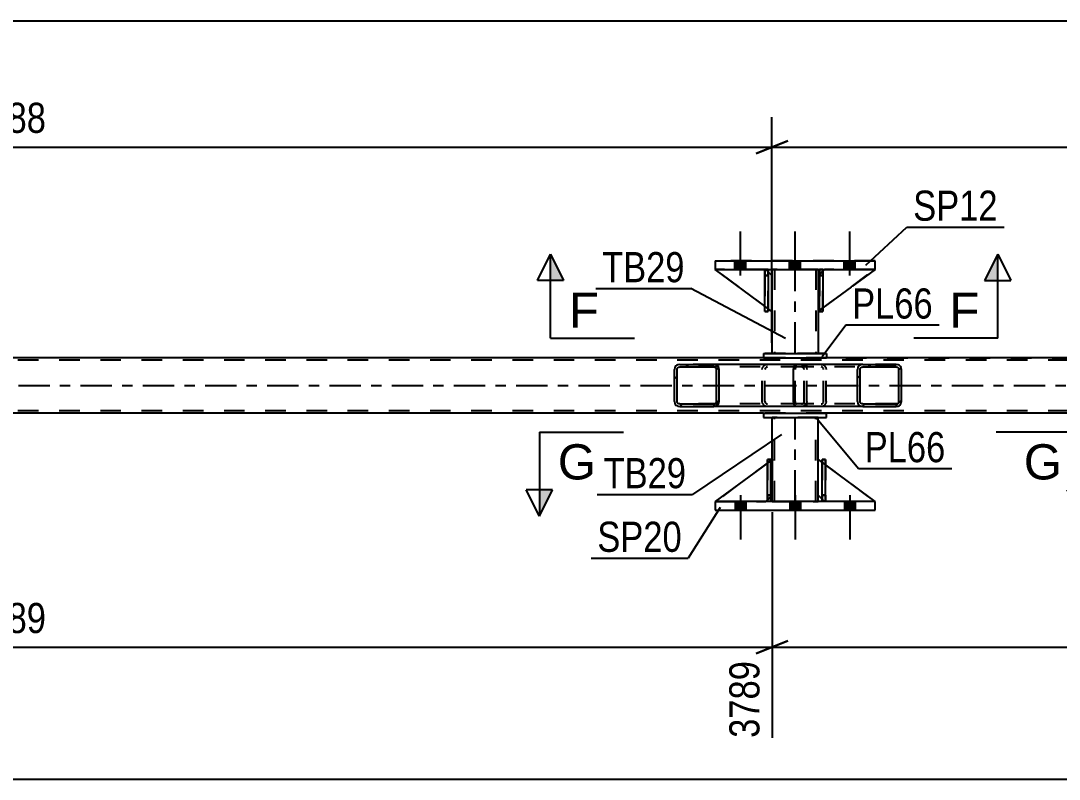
# Model space of a CAD drawing. Header units: millimetres. Extents: x 0 to 3251, y 0 to 594.
# Drawn here: x 164.9 to 263.6, y 192.1 to 264.2 of the extents above; entities that cross this region are included whole.
import ezdxf

# ---------------------------------------------------------------- set-up
doc = ezdxf.new("R2010")
doc.units = ezdxf.units.MM
doc.linetypes.add('DXK_LINE_DOT2', pattern=[3.9198, 1.9599, -1.9599])
doc.linetypes.add('DXK_LINE_DOT3', pattern=[5.9187, 2.979, -0.9799, 0.9799, -0.9799])
doc.styles.add('Arial', font='ARIAL.TTF', dxfattribs={"height": 0.2})
doc.styles.add('Arial Narrow', font='ARIALN.TTF', dxfattribs={"height": 0.2})

# ---------------------------------------------------------------- blocks, each defined once
blk = doc.blocks.new('Part-247352729-4076 - 4010')
at = {"color": 2, "linetype": 'Continuous'}
for p, q in [((230.924, 218.536), (230.924, 217.736)), ((246.124, 218.536), (230.924, 218.536)), ((246.124, 217.736), (246.124, 218.536)), ((230.924, 217.736), (246.124, 217.736))]:
    blk.add_line(p, q, dxfattribs=at)
blk = doc.blocks.new('Part-247352729-4012 - 4010')
at = {"color": 7, "linetype": 'DXK_LINE_DOT2'}
for p, q in [((236.324, 222.533), (230.924, 218.533)), ((236.324, 219.133), (236.324, 222.533)), ((236.324, 222.533), (236.324, 219.133)), ((230.924, 218.533), (235.724, 218.533)), ((235.724, 218.533), (236.324, 219.133)), ((236.324, 219.133), (235.724, 218.533)), ((236.324, 219.133), (236.324, 219.133))]:
    blk.add_line(p, q, dxfattribs=at)
blk = doc.blocks.new('Part-247352729-4013 - 4010')
at = {"color": 2, "linetype": 'Continuous'}
for p, q in [((241.078, 218.536), (241.078, 222.533)), ((241.078, 222.533), (241.398, 222.533)), ((241.398, 218.536), (241.398, 222.533)), ((241.078, 218.533), (241.078, 218.534)), ((241.078, 218.533), (241.078, 218.533)), ((241.398, 218.533), (241.078, 218.533)), ((241.398, 218.533), (241.398, 218.534))]:
    blk.add_line(p, q, dxfattribs=at)
at = {"color": 7, "linetype": 'DXK_LINE_DOT2'}
for p, q in [((241.078, 222.533), (241.078, 219.129)), ((241.398, 219.129), (241.398, 222.533)), ((241.078, 219.133), (241.398, 219.133)), ((241.078, 219.129), (241.078, 218.533)), ((241.078, 218.534), (241.078, 218.536)), ((241.398, 218.533), (241.398, 219.129)), ((241.398, 218.534), (241.398, 218.536)), ((241.398, 218.533), (241.398, 218.533))]:
    blk.add_line(p, q, dxfattribs=at)
blk = doc.blocks.new('Part-247352729-4014 - 4010')
at = {"color": 7, "linetype": 'DXK_LINE_DOT2'}
for p, q in [((241.319, 240.616), (240.719, 240.016)), ((240.719, 236.616), (246.119, 240.616)), ((240.719, 240.016), (241.319, 240.616)), ((246.119, 240.616), (241.319, 240.616)), ((240.719, 240.016), (240.719, 236.616)), ((240.719, 240.016), (240.719, 240.016)), ((240.719, 240.016), (240.719, 236.616))]:
    blk.add_line(p, q, dxfattribs=at)
blk = doc.blocks.new('Part-247352729-4031 - 4010')
at = {"color": 2, "linetype": 'Continuous'}
for p, q in [((240.725, 219.133), (240.725, 222.533)), ((241.078, 222.271), (240.725, 222.533)), ((246.121, 218.536), (241.398, 222.034)), ((241.078, 218.78), (240.725, 219.133))]:
    blk.add_line(p, q, dxfattribs=at)
at = {"color": 7, "linetype": 'DXK_LINE_DOT2'}
for p, q in [((241.398, 222.034), (241.078, 222.271)), ((241.325, 218.533), (241.078, 218.78)), ((246.124, 218.533), (241.325, 218.533)), ((246.121, 218.536), (246.124, 218.533)), ((246.124, 218.533), (246.121, 218.536))]:
    blk.add_line(p, q, dxfattribs=at)
blk = doc.blocks.new('Part-247352729-4015 - 4010')
at = {"color": 2, "linetype": 'Continuous'}
for p, q in [((235.646, 237.115), (230.919, 240.616)), ((235.966, 240.369), (236.319, 240.016)), ((236.319, 240.016), (236.319, 236.616)), ((236.319, 236.616), (235.966, 236.878))]:
    blk.add_line(p, q, dxfattribs=at)
at = {"color": 7, "linetype": 'DXK_LINE_DOT2'}
for p, q in [((235.719, 240.616), (230.919, 240.616)), ((235.966, 240.369), (235.719, 240.616)), ((235.966, 236.878), (235.646, 237.115))]:
    blk.add_line(p, q, dxfattribs=at)
blk = doc.blocks.new('Part-247352729-4032 - 4010')
at = {"color": 7, "linetype": 'DXK_LINE_DOT2'}
for p, q in [((240.725, 219.133), (240.725, 222.533)), ((240.725, 222.533), (246.124, 218.533)), ((241.325, 218.533), (240.725, 219.133)), ((246.124, 218.533), (241.325, 218.533))]:
    blk.add_line(p, q, dxfattribs=at)
blk = doc.blocks.new('Part-247352729-4033 - 4010')
at = {"color": 7, "linetype": 'DXK_LINE_DOT2'}
for p, q in [((236.198, 222.44), (235.878, 222.203)), ((236.324, 219.133), (236.324, 222.533)), ((230.924, 218.533), (230.928, 218.536)), ((230.928, 218.536), (230.924, 218.533)), ((235.724, 218.533), (230.924, 218.533)), ((236.324, 219.133), (235.724, 218.533)), ((235.724, 218.533), (235.727, 218.536)), ((236.198, 219.007), (235.878, 218.687))]:
    blk.add_line(p, q, dxfattribs=at)
at = {"color": 2, "linetype": 'Continuous'}
for p, q in [((236.324, 222.533), (236.198, 222.44)), ((236.324, 219.133), (236.324, 222.533)), ((235.878, 222.203), (230.928, 218.536)), ((235.878, 218.687), (235.727, 218.536)), ((236.324, 219.133), (236.198, 219.007)), ((236.324, 219.133), (236.324, 219.133))]:
    blk.add_line(p, q, dxfattribs=at)
blk = doc.blocks.new('Part-247352729-4121 - 4010')
at = {"color": 7, "linetype": 'DXK_LINE_DOT2'}
for p, q in [((240.719, 240.016), (241.319, 240.616)), ((241.166, 240.462), (240.846, 240.142)), ((246.119, 240.616), (241.319, 240.616)), ((240.719, 240.016), (240.719, 236.616)), ((240.719, 236.616), (241.165, 236.946))]:
    blk.add_line(p, q, dxfattribs=at)
at = {"color": 2, "linetype": 'Continuous'}
for p, q in [((240.846, 240.142), (240.719, 240.016)), ((246.119, 240.616), (241.165, 236.946)), ((241.319, 240.616), (241.166, 240.462)), ((240.719, 240.016), (240.719, 236.616)), ((240.719, 240.016), (240.719, 240.016)), ((240.845, 236.709), (240.719, 236.616))]:
    blk.add_line(p, q, dxfattribs=at)
blk = doc.blocks.new('Part-247352729-4053 - 4010')
at = {"color": 2, "linetype": 'Continuous'}
for p, q in [((230.919, 241.416), (246.119, 241.416)), ((230.919, 241.416), (230.919, 240.616)), ((246.119, 240.616), (246.119, 241.416)), ((230.919, 240.616), (246.119, 240.616))]:
    blk.add_line(p, q, dxfattribs=at)
at = {"color": 7, "linetype": 'DXK_LINE_DOT2'}
for p, q in [((246.119, 241.416), (230.919, 241.416)), ((230.919, 240.616), (246.119, 240.616))]:
    blk.add_line(p, q, dxfattribs=at)
blk = doc.blocks.new('Part-247352729-4119 - 4010')
at = {"color": 7, "linetype": 'DXK_LINE_DOT2'}
for p, q in [((241.398, 222.533), (241.078, 222.533)), ((241.078, 219.133), (241.078, 222.533)), ((241.078, 218.533), (241.078, 222.533)), ((241.398, 222.533), (241.398, 219.133)), ((241.398, 218.533), (241.398, 222.533)), ((241.398, 219.133), (241.078, 219.133)), ((241.078, 218.533), (241.078, 219.133)), ((241.398, 218.533), (241.078, 218.533)), ((241.398, 219.133), (241.398, 218.533)), ((241.398, 218.533), (241.398, 218.533))]:
    blk.add_line(p, q, dxfattribs=at)
blk = doc.blocks.new('Part-247352729-4058 - 4010')
at = {"color": 2, "linetype": 'Continuous'}
for p, q in [((236.324, 222.533), (236.324, 226.536)), ((240.724, 222.534), (240.724, 226.536)), ((236.324, 218.536), (236.324, 219.133)), ((240.724, 218.536), (240.724, 219.134))]:
    blk.add_line(p, q, dxfattribs=at)
at = {"color": 7, "linetype": 'DXK_LINE_DOT2'}
for p, q in [((240.724, 226.536), (236.324, 226.536)), ((236.564, 218.536), (236.564, 226.536)), ((240.484, 218.536), (240.484, 226.536)), ((236.324, 219.133), (236.324, 222.533)), ((240.724, 219.134), (240.724, 222.534)), ((236.324, 218.536), (240.724, 218.536))]:
    blk.add_line(p, q, dxfattribs=at)
at = {"color": 7, "linetype": 'DXK_LINE_DOT3'}
blk.add_line((238.524, 218.536), (238.524, 226.536), dxfattribs=at)
blk = doc.blocks.new('Part-247352729-4063 - 4010')
at = {"color": 2, "linetype": 'Continuous'}
for p, q in [((235.519, 226.936), (235.519, 226.536)), ((235.519, 226.936), (241.519, 226.936)), ((235.519, 226.536), (241.519, 226.536)), ((241.519, 226.536), (241.519, 226.936))]:
    blk.add_line(p, q, dxfattribs=at)
at = {"color": 7, "linetype": 'DXK_LINE_DOT2'}
for p, q in [((241.519, 226.936), (235.519, 226.936)), ((235.519, 226.536), (241.519, 226.536))]:
    blk.add_line(p, q, dxfattribs=at)
blk = doc.blocks.new('Part-247352729-4068 - 4010')
at = {"color": 2, "linetype": 'Continuous'}
for p, q in [((235.519, 232.616), (235.519, 232.216)), ((235.519, 232.616), (241.519, 232.616)), ((235.519, 232.216), (241.519, 232.216)), ((241.519, 232.616), (241.519, 232.216))]:
    blk.add_line(p, q, dxfattribs=at)
at = {"color": 7, "linetype": 'DXK_LINE_DOT2'}
for p, q in [((241.519, 232.616), (235.519, 232.616)), ((241.519, 232.216), (235.519, 232.216))]:
    blk.add_line(p, q, dxfattribs=at)
blk = doc.blocks.new('Part-247352729-4070 - 4010')
at = {"color": 7, "linetype": 'DXK_LINE_DOT2'}
for p, q in [((240.846, 240.016), (240.846, 240.616)), ((240.846, 240.616), (240.846, 240.616)), ((240.846, 240.616), (240.846, 236.616)), ((240.846, 240.616), (241.166, 240.616)), ((241.166, 240.616), (241.166, 240.016)), ((241.166, 236.616), (241.166, 240.616)), ((240.846, 236.616), (240.846, 240.016)), ((240.846, 240.016), (241.166, 240.016)), ((241.166, 240.016), (241.166, 236.616)), ((240.846, 236.616), (241.166, 236.616))]:
    blk.add_line(p, q, dxfattribs=at)
blk = doc.blocks.new('Part-247352729-4087 - 4010')
at = {"color": 7, "linetype": 'DXK_LINE_DOT2'}
for p, q in [((236.319, 236.616), (230.919, 240.616)), ((230.919, 240.616), (235.719, 240.616)), ((235.719, 240.616), (236.319, 240.016)), ((236.319, 240.016), (236.319, 236.616))]:
    blk.add_line(p, q, dxfattribs=at)
blk = doc.blocks.new('Part-247352729-4088 - 4010')
at = {"color": 2, "linetype": 'Continuous'}
for p, q in [((241.166, 240.616), (240.845, 240.616)), ((240.845, 236.616), (240.846, 240.616)), ((241.165, 240.616), (241.166, 240.616)), ((241.166, 240.616), (241.165, 236.616)), ((241.165, 236.616), (240.845, 236.616))]:
    blk.add_line(p, q, dxfattribs=at)
at = {"color": 7, "linetype": 'DXK_LINE_DOT2'}
for p, q in [((240.845, 240.616), (240.845, 240.016)), ((241.165, 240.016), (241.165, 240.616)), ((241.165, 240.016), (240.845, 240.016)), ((240.845, 240.016), (240.845, 236.616)), ((241.165, 236.616), (241.165, 240.016))]:
    blk.add_line(p, q, dxfattribs=at)
blk = doc.blocks.new('Part-247352729-4108 - 4010')
at = {"color": 2, "linetype": 'Continuous'}
for p, q in [((235.878, 218.536), (235.878, 222.533)), ((235.878, 222.533), (236.198, 222.533)), ((236.198, 218.536), (236.198, 222.533)), ((235.878, 218.533), (235.878, 218.534)), ((235.878, 218.533), (235.878, 218.533)), ((236.198, 218.533), (235.878, 218.533)), ((236.198, 218.533), (236.198, 218.534))]:
    blk.add_line(p, q, dxfattribs=at)
at = {"color": 7, "linetype": 'DXK_LINE_DOT2'}
for p, q in [((235.878, 222.533), (235.878, 219.129)), ((236.198, 219.129), (236.198, 222.533)), ((235.878, 219.133), (236.198, 219.133)), ((235.878, 219.129), (235.878, 218.533)), ((235.878, 218.534), (235.878, 218.536)), ((236.198, 218.533), (236.198, 219.129)), ((236.198, 218.534), (236.198, 218.536)), ((236.198, 218.533), (236.198, 218.533))]:
    blk.add_line(p, q, dxfattribs=at)
blk = doc.blocks.new('Part-247352729-4123 - 4010')
at = {"color": 7, "linetype": 'DXK_LINE_DOT2'}
for p, q in [((236.198, 222.533), (235.878, 222.533)), ((235.878, 219.133), (235.878, 222.533)), ((235.878, 218.533), (235.878, 222.533)), ((236.198, 222.533), (236.198, 219.007)), ((236.198, 218.533), (236.198, 222.533)), ((236.198, 219.133), (235.878, 219.133)), ((235.878, 218.533), (235.878, 219.133)), ((236.198, 218.533), (235.878, 218.533)), ((236.198, 219.007), (236.198, 218.533)), ((236.198, 218.533), (236.198, 218.533))]:
    blk.add_line(p, q, dxfattribs=at)
blk = doc.blocks.new('Part-247352729-4126 - 4010')
at = {"color": 7, "linetype": 'DXK_LINE_DOT2'}
for p, q in [((235.646, 240.016), (235.646, 240.616)), ((235.646, 240.616), (235.646, 240.616)), ((235.646, 240.616), (235.646, 236.616)), ((235.646, 240.616), (235.966, 240.616)), ((235.966, 240.616), (235.966, 240.016)), ((235.966, 236.616), (235.966, 240.616)), ((235.646, 236.616), (235.646, 240.016)), ((235.646, 240.016), (235.966, 240.016)), ((235.966, 240.016), (235.966, 236.616)), ((235.646, 236.616), (235.966, 236.616))]:
    blk.add_line(p, q, dxfattribs=at)
blk = doc.blocks.new('Part-247352729-4127 - 4010')
at = {"color": 2, "linetype": 'Continuous'}
for p, q in [((235.966, 240.616), (235.646, 240.616)), ((235.646, 236.616), (235.646, 240.616)), ((235.966, 240.616), (235.966, 240.616)), ((235.966, 240.616), (235.966, 236.616)), ((235.966, 236.616), (235.646, 236.616))]:
    blk.add_line(p, q, dxfattribs=at)
at = {"color": 7, "linetype": 'DXK_LINE_DOT2'}
for p, q in [((235.646, 240.616), (235.646, 240.016)), ((235.966, 240.016), (235.966, 240.616)), ((235.966, 240.016), (235.646, 240.016)), ((235.646, 240.016), (235.646, 236.616)), ((235.966, 236.616), (235.966, 240.016))]:
    blk.add_line(p, q, dxfattribs=at)
blk = doc.blocks.new('Part-247352729-4129 - 4010')
at = {"linetype": 'Continuous'}
h = blk.add_hatch(dxfattribs=at)
h.set_pattern_fill('', scale=0.7, style=0, pattern_type=0)
h.set_pattern_definition([(45, (248.5971, 231.2795), (-1.57154, 1.57154), [])])
h.paths.add_polyline_path([(248.635, 231.096), (248.597, 231.28), (248.488, 231.435), (248.325, 231.539), (248.133, 231.576), (244.948, 231.576), (244.756, 231.539), (244.593, 231.435), (244.484, 231.28), (244.446, 231.096), (244.446, 228.056), (244.484, 227.872), (244.593, 227.716), (244.756, 227.612), (244.948, 227.576), (248.133, 227.576), (248.325, 227.612), (248.488, 227.716), (248.597, 227.872), (248.635, 228.056)])
h.paths.add_polyline_path([(248.365, 227.964), (248.31, 227.886), (248.229, 227.834), (248.133, 227.816), (244.948, 227.816), (244.852, 227.834), (244.771, 227.886), (244.716, 227.964), (244.697, 228.056), (244.697, 231.096), (244.716, 231.188), (244.771, 231.266), (244.852, 231.318), (244.948, 231.336), (248.133, 231.336), (248.229, 231.318), (248.31, 231.266), (248.365, 231.188), (248.384, 231.096), (248.384, 228.056)])
at = {"color": 2, "linetype": 'Continuous'}
for p, q in [((238.377, 231.096), (238.398, 231.28)), ((238.398, 231.28), (238.456, 231.435)), ((238.456, 231.435), (238.544, 231.539)), ((238.544, 231.539), (238.648, 231.576)), ((244.948, 231.576), (238.648, 231.576)), ((244.484, 231.28), (244.446, 231.096)), ((244.697, 231.096), (244.716, 231.188)), ((244.716, 231.188), (244.771, 231.266)), ((244.948, 231.576), (244.756, 231.539)), ((244.771, 231.266), (244.852, 231.318)), ((244.852, 231.318), (244.948, 231.336)), ((244.948, 231.576), (248.133, 231.576)), ((244.948, 231.336), (248.133, 231.336)), ((248.325, 231.539), (248.133, 231.576)), ((248.133, 231.336), (248.229, 231.318)), ((248.229, 231.318), (248.31, 231.266)), ((248.31, 231.266), (248.365, 231.188)), ((248.365, 231.188), (248.384, 231.096)), ((248.635, 231.096), (248.597, 231.28)), ((238.377, 228.056), (238.377, 231.096)), ((244.446, 228.056), (244.446, 231.096)), ((244.697, 228.056), (244.697, 231.096)), ((248.384, 228.056), (248.384, 231.096)), ((248.635, 228.056), (248.635, 231.096)), ((238.398, 227.872), (238.377, 228.056)), ((238.456, 227.716), (238.398, 227.872)), ((238.544, 227.612), (238.456, 227.716)), ((238.648, 227.576), (238.544, 227.612)), ((244.948, 227.576), (238.648, 227.576)), ((244.446, 228.056), (244.484, 227.872)), ((244.716, 227.964), (244.697, 228.056)), ((244.771, 227.886), (244.716, 227.964)), ((244.756, 227.612), (244.948, 227.576)), ((244.852, 227.834), (244.771, 227.886)), ((244.948, 227.816), (244.852, 227.834)), ((244.948, 227.816), (248.133, 227.816)), ((244.948, 227.576), (248.133, 227.576)), ((248.229, 227.834), (248.133, 227.816)), ((248.133, 227.576), (248.325, 227.612)), ((248.31, 227.886), (248.229, 227.834)), ((248.365, 227.964), (248.31, 227.886)), ((248.384, 228.056), (248.365, 227.964)), ((248.597, 227.872), (248.635, 228.056))]:
    blk.add_line(p, q, dxfattribs=at)
at = {"color": 7, "linetype": 'DXK_LINE_DOT2'}
for p, q in [((238.523, 231.188), (238.513, 231.096)), ((238.552, 231.266), (238.523, 231.188)), ((238.596, 231.318), (238.552, 231.266)), ((238.648, 231.336), (238.596, 231.318)), ((248.133, 231.336), (238.648, 231.336)), ((239.64, 231.336), (239.64, 231.576)), ((240.982, 231.576), (241.175, 231.539)), ((241.079, 231.318), (240.982, 231.336)), ((241.16, 231.266), (241.079, 231.318)), ((241.215, 231.188), (241.16, 231.266)), ((241.234, 231.096), (241.215, 231.188)), ((241.447, 231.28), (241.485, 231.096)), ((248.133, 231.576), (244.948, 231.576)), ((238.513, 228.056), (238.513, 231.096)), ((241.234, 228.056), (241.234, 231.096)), ((241.485, 228.056), (241.485, 231.096)), ((238.513, 228.056), (238.523, 227.964)), ((238.523, 227.964), (238.552, 227.886)), ((238.552, 227.886), (238.596, 227.834)), ((238.596, 227.834), (238.648, 227.816)), ((248.133, 227.816), (238.648, 227.816)), ((239.64, 227.576), (239.64, 227.816)), ((240.982, 227.816), (241.079, 227.834)), ((241.175, 227.612), (240.982, 227.576)), ((241.079, 227.834), (241.16, 227.886)), ((241.16, 227.886), (241.215, 227.964)), ((241.215, 227.964), (241.234, 228.056)), ((241.485, 228.056), (241.447, 227.872)), ((248.133, 227.576), (244.948, 227.576))]:
    blk.add_line(p, q, dxfattribs=at)
for centre, start, end in [((240.997, 231.081), 23.8494, 68.8059), ((240.997, 228.071), 291.1941, 336.1506)]:
    blk.add_arc(centre, 0.492, start, end, dxfattribs=at)
at = {"color": 2, "linetype": 'Continuous'}
for centre, start, end in [((244.934, 231.081), 111.1941, 156.15059), ((248.147, 231.081), 23.84941, 68.8059), ((244.934, 228.071), 203.84941, 248.8059), ((248.147, 228.071), 291.1941, 336.15059)]:
    blk.add_arc(centre, 0.492, start, end, dxfattribs=at)
blk = doc.blocks.new('Part-247352729-4130 - 4010')
at = {"linetype": 'Continuous'}
h = blk.add_hatch(dxfattribs=at)
h.set_pattern_fill('', scale=0.7, style=0, pattern_type=0)
h.set_pattern_definition([(45, (231.2521, 231.2795), (-1.57154, 1.57154), [])])
h.paths.add_polyline_path([(231.291, 231.096), (231.252, 231.28), (231.141, 231.435), (230.976, 231.539), (230.78, 231.576), (227.545, 231.576), (227.35, 231.539), (227.184, 231.435), (227.073, 231.28), (227.034, 231.096), (227.034, 228.056), (227.073, 227.872), (227.184, 227.716), (227.35, 227.612), (227.545, 227.576), (230.78, 227.576), (230.976, 227.612), (231.141, 227.716), (231.252, 227.872), (231.291, 228.056)])
h.paths.add_polyline_path([(231.016, 227.964), (230.961, 227.886), (230.878, 227.834), (230.78, 227.816), (227.545, 227.816), (227.447, 227.834), (227.364, 227.886), (227.309, 227.964), (227.29, 228.056), (227.29, 231.096), (227.309, 231.188), (227.364, 231.266), (227.447, 231.318), (227.545, 231.336), (230.78, 231.336), (230.878, 231.318), (230.961, 231.266), (231.016, 231.188), (231.036, 231.096), (231.036, 228.056)])
at = {"color": 2, "linetype": 'Continuous'}
for p, q in [((227.073, 231.28), (227.034, 231.096)), ((227.29, 231.096), (227.309, 231.188)), ((227.309, 231.188), (227.364, 231.266)), ((227.545, 231.576), (227.35, 231.539)), ((227.364, 231.266), (227.447, 231.318)), ((227.447, 231.318), (227.545, 231.336)), ((227.545, 231.576), (230.78, 231.576)), ((227.545, 231.336), (230.78, 231.336)), ((238.648, 231.576), (230.78, 231.576)), ((230.976, 231.539), (230.78, 231.576)), ((230.78, 231.336), (230.878, 231.318)), ((230.878, 231.318), (230.961, 231.266)), ((230.961, 231.266), (231.016, 231.188)), ((231.016, 231.188), (231.036, 231.096)), ((231.291, 231.096), (231.252, 231.28)), ((227.034, 228.056), (227.034, 231.096)), ((227.29, 228.056), (227.29, 231.096)), ((231.036, 228.056), (231.036, 231.096)), ((231.291, 228.056), (231.291, 231.096)), ((227.034, 228.056), (227.073, 227.872)), ((227.309, 227.964), (227.29, 228.056)), ((227.364, 227.886), (227.309, 227.964)), ((227.35, 227.612), (227.545, 227.576)), ((227.447, 227.834), (227.364, 227.886)), ((227.545, 227.816), (227.447, 227.834)), ((227.545, 227.816), (230.78, 227.816)), ((227.545, 227.576), (230.78, 227.576)), ((230.878, 227.834), (230.78, 227.816)), ((230.78, 227.576), (230.976, 227.612)), ((238.648, 227.576), (230.78, 227.576)), ((230.961, 227.886), (230.878, 227.834)), ((231.016, 227.964), (230.961, 227.886)), ((231.036, 228.056), (231.016, 227.964)), ((231.252, 227.872), (231.291, 228.056))]:
    blk.add_line(p, q, dxfattribs=at)
at = {"color": 7, "linetype": 'DXK_LINE_DOT2'}
for p, q in [((230.78, 231.576), (227.545, 231.576)), ((239.129, 231.336), (227.545, 231.336)), ((235.384, 231.096), (235.422, 231.28)), ((235.658, 231.188), (235.639, 231.096)), ((235.714, 231.266), (235.658, 231.188)), ((235.699, 231.539), (235.894, 231.576)), ((235.797, 231.318), (235.714, 231.266)), ((235.894, 231.336), (235.797, 231.318)), ((239.129, 231.576), (238.648, 231.576)), ((239.129, 231.576), (239.325, 231.539)), ((239.227, 231.318), (239.129, 231.336)), ((239.31, 231.266), (239.227, 231.318)), ((239.365, 231.188), (239.31, 231.266)), ((239.385, 231.096), (239.365, 231.188)), ((239.601, 231.28), (239.64, 231.096)), ((235.384, 228.056), (235.384, 231.096)), ((235.639, 228.056), (235.639, 231.096)), ((239.385, 228.056), (239.385, 231.096)), ((239.64, 228.056), (239.64, 231.096)), ((239.129, 227.816), (227.545, 227.816)), ((230.78, 227.576), (227.545, 227.576)), ((235.422, 227.872), (235.384, 228.056)), ((235.639, 228.056), (235.658, 227.964)), ((235.658, 227.964), (235.714, 227.886)), ((235.894, 227.576), (235.699, 227.612)), ((235.714, 227.886), (235.797, 227.834)), ((235.797, 227.834), (235.894, 227.816)), ((239.129, 227.576), (238.648, 227.576)), ((239.129, 227.816), (239.227, 227.834)), ((239.325, 227.612), (239.129, 227.576)), ((239.227, 227.834), (239.31, 227.886)), ((239.31, 227.886), (239.365, 227.964)), ((239.365, 227.964), (239.385, 228.056)), ((239.64, 228.056), (239.601, 227.872))]:
    blk.add_line(p, q, dxfattribs=at)
at = {"color": 2, "linetype": 'Continuous'}
for centre, start, end in [((227.526, 231.075), 110.75832, 155.68004), ((230.8, 231.075), 24.31996, 69.24168), ((227.526, 228.077), 204.31996, 249.24168), ((230.8, 228.077), 290.75832, 335.68004)]:
    blk.add_arc(centre, 0.496, start, end, dxfattribs=at)
at = {"color": 7, "linetype": 'DXK_LINE_DOT2'}
for centre, start, end in [((235.875, 231.075), 110.75832, 155.68004), ((239.149, 231.075), 24.31996, 69.24168), ((235.875, 228.077), 204.31996, 249.24168), ((239.149, 228.077), 290.75832, 335.68004)]:
    blk.add_arc(centre, 0.496, start, end, dxfattribs=at)
blk = doc.blocks.new('Part-247352729-4146 - 4010')
at = {"color": 2, "linetype": 'Continuous'}
for p, q in [((236.319, 240.616), (236.319, 240.015)), ((240.719, 240.616), (240.719, 240.016)), ((236.319, 236.616), (236.319, 232.616)), ((240.719, 236.616), (240.719, 232.616))]:
    blk.add_line(p, q, dxfattribs=at)
at = {"color": 7, "linetype": 'DXK_LINE_DOT2'}
for p, q in [((240.719, 240.616), (236.319, 240.616)), ((236.559, 240.616), (236.559, 232.616)), ((240.479, 240.616), (240.479, 232.616)), ((236.319, 240.015), (236.319, 236.616)), ((240.719, 240.016), (240.719, 236.616)), ((240.719, 232.616), (236.319, 232.616))]:
    blk.add_line(p, q, dxfattribs=at)
at = {"color": 7, "linetype": 'DXK_LINE_DOT3'}
blk.add_line((238.519, 232.616), (238.519, 240.616), dxfattribs=at)
blk = doc.blocks.new('Part-247352729-4155 - 4010')
at = {"color": 2, "linetype": 'Continuous'}
for p, q in [((235.519, 232.216), (99.529, 232.216)), ((490.932, 232.216), (241.519, 232.216)), ((235.519, 226.936), (99.529, 226.936)), ((758.446, 226.936), (241.519, 226.936))]:
    blk.add_line(p, q, dxfattribs=at)
at = {"color": 7, "linetype": 'DXK_LINE_DOT2'}
for p, q in [((235.519, 232.216), (758.446, 232.216)), ((241.519, 232.216), (235.519, 232.216)), ((758.446, 231.976), (99.529, 231.976)), ((758.446, 227.176), (99.529, 227.176)), ((241.519, 226.936), (235.519, 226.936)), ((235.519, 226.936), (241.519, 226.936))]:
    blk.add_line(p, q, dxfattribs=at)
at = {"color": 7, "linetype": 'DXK_LINE_DOT3'}
blk.add_line((99.529, 229.576), (758.446, 229.576), dxfattribs=at)
blk = doc.blocks.new('Bolt-247352729-4237 - 4010')
at = {"linetype": 'Continuous'}
for points in [[(232.799, 240.616), (233.839, 240.616), (233.839, 241.416), (232.799, 241.416)], [(232.799, 240.616), (233.839, 240.616), (233.839, 241.416), (232.799, 241.416)], [(232.799, 240.616), (233.839, 240.616), (233.839, 241.416), (232.799, 241.416)], [(237.999, 240.616), (239.039, 240.616), (239.039, 241.416), (237.999, 241.416)], [(237.999, 240.616), (239.039, 240.616), (239.039, 241.416), (237.999, 241.416)], [(243.199, 240.616), (244.239, 240.616), (244.239, 241.416), (243.199, 241.416)], [(243.199, 240.616), (244.239, 240.616), (244.239, 241.416), (243.199, 241.416)], [(243.199, 240.616), (244.239, 240.616), (244.239, 241.416), (243.199, 241.416)]]:
    blk.add_hatch(color=1, dxfattribs=at).paths.add_polyline_path(points)
at = {"color": 1, "linetype": 'Continuous'}
for p, q in [((233.319, 240.016), (233.319, 244.216)), ((233.319, 240.016), (233.319, 244.216)), ((233.319, 240.016), (233.319, 244.216)), ((238.519, 240.016), (238.519, 244.216)), ((238.519, 240.016), (238.519, 244.216)), ((243.719, 240.016), (243.719, 244.216)), ((243.719, 240.016), (243.719, 244.216)), ((243.719, 240.016), (243.719, 244.216)), ((232.799, 240.616), (232.799, 241.416)), ((232.799, 240.616), (232.799, 241.416)), ((232.799, 240.616), (232.799, 241.416)), ((233.839, 240.616), (233.839, 241.416)), ((233.839, 240.616), (233.839, 241.416)), ((233.839, 240.616), (233.839, 241.416)), ((237.999, 240.616), (237.999, 241.416)), ((237.999, 240.616), (237.999, 241.416)), ((239.039, 240.616), (239.039, 241.416)), ((239.039, 240.616), (239.039, 241.416)), ((243.199, 240.616), (243.199, 241.416)), ((243.199, 240.616), (243.199, 241.416)), ((243.199, 240.616), (243.199, 241.416)), ((244.239, 240.616), (244.239, 241.416)), ((244.239, 240.616), (244.239, 241.416)), ((244.239, 240.616), (244.239, 241.416))]:
    blk.add_line(p, q, dxfattribs=at)
blk = doc.blocks.new('Bolt-247352729-4238 - 4010')
at = {"linetype": 'Continuous'}
for points in [[(233.844, 218.536), (232.804, 218.536), (232.804, 217.736), (233.844, 217.736)], [(233.844, 218.536), (232.804, 218.536), (232.804, 217.736), (233.844, 217.736)], [(233.844, 218.536), (232.804, 218.536), (232.804, 217.736), (233.844, 217.736)], [(239.044, 218.536), (238.004, 218.536), (238.004, 217.736), (239.044, 217.736)], [(239.044, 218.536), (238.004, 218.536), (238.004, 217.736), (239.044, 217.736)], [(244.244, 218.536), (243.204, 218.536), (243.204, 217.736), (244.244, 217.736)], [(244.244, 218.536), (243.204, 218.536), (243.204, 217.736), (244.244, 217.736)], [(244.244, 218.536), (243.204, 218.536), (243.204, 217.736), (244.244, 217.736)]]:
    blk.add_hatch(color=1, dxfattribs=at).paths.add_polyline_path(points)
at = {"color": 1, "linetype": 'Continuous'}
for p, q in [((232.804, 218.536), (232.804, 217.736)), ((232.804, 218.536), (232.804, 217.736)), ((232.804, 218.536), (232.804, 217.736)), ((233.324, 219.136), (233.324, 214.936)), ((233.324, 219.136), (233.324, 214.936)), ((233.324, 219.136), (233.324, 214.936)), ((233.844, 218.536), (233.844, 217.736)), ((233.844, 218.536), (233.844, 217.736)), ((233.844, 218.536), (233.844, 217.736)), ((238.004, 218.536), (238.004, 217.736)), ((238.004, 218.536), (238.004, 217.736)), ((238.524, 219.136), (238.524, 214.936)), ((238.524, 219.136), (238.524, 214.936)), ((239.044, 218.536), (239.044, 217.736)), ((239.044, 218.536), (239.044, 217.736)), ((243.204, 218.536), (243.204, 217.736)), ((243.204, 218.536), (243.204, 217.736)), ((243.204, 218.536), (243.204, 217.736)), ((243.724, 219.136), (243.724, 214.936)), ((243.724, 219.136), (243.724, 214.936)), ((243.724, 219.136), (243.724, 214.936)), ((244.244, 218.536), (244.244, 217.736)), ((244.244, 218.536), (244.244, 217.736)), ((244.244, 218.536), (244.244, 217.736))]:
    blk.add_line(p, q, dxfattribs=at)
blk = doc.blocks.new('StraightDimension-247352729-15244 - 4010')
at = {"color": 7, "linetype": 'Continuous'}
for p, q in [((236.324, 217.533), (236.324, 196.076)), ((237.824, 205.288), (234.824, 204.088)), ((236.324, 204.688), (491.737, 204.688))]:
    blk.add_line(p, q, dxfattribs=at)
blk = doc.blocks.new('StraightDimension-247352729-15275 - 4010')
at = {"color": 7, "linetype": 'Continuous'}
blk.add_line((90.909, 264.248), (767.066, 264.248), dxfattribs=at)
blk = doc.blocks.new('StraightDimension-247352729-4289 - 4010')
at = {"color": 7, "linetype": 'Continuous'}
blk.add_line((90.269, 192.143), (767.706, 192.143), dxfattribs=at)
blk = doc.blocks.new('StraightDimension-247352729-15238 - 4010')
at = {"color": 7, "linetype": 'Continuous'}
for p, q in [((236.319, 233.616), (236.319, 255.093)), ((237.819, 252.843), (234.819, 251.643)), ((236.319, 252.243), (491.733, 252.243))]:
    blk.add_line(p, q, dxfattribs=at)
blk = doc.blocks.new('StraightDimension-247352729-15239 - 4010')
at = {"color": 7, "linetype": 'Continuous'}
for p, q in [((236.319, 233.616), (236.319, 255.093)), ((90.909, 252.243), (236.319, 252.243)), ((234.819, 251.643), (237.819, 252.843))]:
    blk.add_line(p, q, dxfattribs=at)
at = {"color": 0}
blk.add_wipeout([(167.871, 252.993), (167.871, 257.193), (159.358, 257.193), (159.358, 252.993)], dxfattribs=at)
at = {"color": 3, "style": 'Arial Narrow'}
blk.add_text('3788', height=2.8633, dxfattribs=at).set_placement((159.958, 253.593))
blk = doc.blocks.new('StraightDimension-247352729-15245 - 4010')
at = {"color": 7, "linetype": 'Continuous'}
for p, q in [((236.324, 217.533), (236.324, 196.076)), ((90.909, 204.688), (236.324, 204.688)), ((234.824, 204.088), (237.824, 205.288))]:
    blk.add_line(p, q, dxfattribs=at)
at = {"color": 0}
blk.add_wipeout([(167.873, 205.438), (167.873, 209.638), (159.361, 209.638), (159.361, 205.438)], dxfattribs=at)
at = {"color": 3, "style": 'Arial Narrow'}
blk.add_text('3789', height=2.8633, dxfattribs=at).set_placement((159.961, 206.038))
at = {"color": 0, "linetype": 'Continuous'}
blk.add_wipeout([(235.724, 203.988), (231.524, 203.988), (231.524, 195.476), (235.724, 195.476)], dxfattribs=at)
at = {"color": 3, "linetype": 'Continuous', "style": 'Arial Narrow'}
blk.add_text('3789', height=2.8633, rotation=90.00021, dxfattribs=at).set_placement((235.124, 196.076))
blk = doc.blocks.new('Mark-247352729-4142 - 4010')
at = {"color": 30, "linetype": 'Continuous'}
for p in [(219.557, 238.794), (237.597, 234.041)]:
    blk.add_line(p, (228.611, 238.794), dxfattribs=at)
at = {"color": 0}
blk.add_wipeout([(228.011, 239.394), (228.011, 242.394), (220.157, 242.394), (220.157, 239.394)], dxfattribs=at)
blk.add_wipeout([(228.011, 239.394), (228.011, 242.394), (220.157, 242.394), (220.157, 239.394)], dxfattribs=at)
at = {"color": 3, "style": 'Arial Narrow'}
blk.add_text('TB29', height=2.8633, dxfattribs=at).set_placement((220.157, 239.394))
blk = doc.blocks.new('Mark-247352729-4049 - 4010')
at = {"color": 30, "linetype": 'Continuous'}
for p, q in [((245.261, 241.015), (249.151, 244.639)), ((249.151, 244.639), (258.39, 244.639))]:
    blk.add_line(p, q, dxfattribs=at)
at = {"color": 0}
blk.add_wipeout([(257.79, 245.239), (257.79, 248.239), (249.751, 248.239), (249.751, 245.239)], dxfattribs=at)
blk.add_wipeout([(257.79, 245.239), (257.79, 248.239), (249.751, 248.239), (249.751, 245.239)], dxfattribs=at)
at = {"color": 3, "style": 'Arial Narrow'}
blk.add_text('SP12', height=2.8633, dxfattribs=at).set_placement((249.751, 245.239))
blk = doc.blocks.new('Mark-247352729-4054 - 4010')
at = {"color": 30, "linetype": 'Continuous'}
for p in [(237.216, 224.924), (219.701, 219.208)]:
    blk.add_line(p, (228.756, 219.208), dxfattribs=at)
at = {"color": 0}
blk.add_wipeout([(228.156, 219.808), (228.156, 222.808), (220.301, 222.808), (220.301, 219.808)], dxfattribs=at)
blk.add_wipeout([(228.156, 219.808), (228.156, 222.808), (220.301, 222.808), (220.301, 219.808)], dxfattribs=at)
at = {"color": 3, "style": 'Arial Narrow'}
blk.add_text('TB29', height=2.8633, dxfattribs=at).set_placement((220.301, 219.808))
blk = doc.blocks.new('Mark-247352729-4059 - 4010')
at = {"color": 30, "linetype": 'Continuous'}
for p, q in [((240.473, 226.595), (244.541, 221.683)), ((244.541, 221.683), (253.416, 221.683))]:
    blk.add_line(p, q, dxfattribs=at)
at = {"color": 0}
blk.add_wipeout([(252.816, 222.283), (252.816, 225.283), (245.141, 225.283), (245.141, 222.283)], dxfattribs=at)
blk.add_wipeout([(252.816, 222.283), (252.816, 225.283), (245.141, 225.283), (245.141, 222.283)], dxfattribs=at)
at = {"color": 3, "style": 'Arial Narrow'}
blk.add_text('PL66', height=2.8633, dxfattribs=at).set_placement((245.141, 222.283))
blk = doc.blocks.new('Mark-247352729-4064 - 4010')
at = {"color": 30, "linetype": 'Continuous'}
for p, q in [((241.09, 232.323), (243.343, 235.338)), ((243.343, 235.338), (252.219, 235.338))]:
    blk.add_line(p, q, dxfattribs=at)
at = {"color": 0}
blk.add_wipeout([(251.619, 235.938), (251.619, 238.938), (243.943, 238.938), (243.943, 235.938)], dxfattribs=at)
blk.add_wipeout([(251.619, 235.938), (251.619, 238.938), (243.943, 238.938), (243.943, 235.938)], dxfattribs=at)
at = {"color": 3, "style": 'Arial Narrow'}
blk.add_text('PL66', height=2.8633, dxfattribs=at).set_placement((243.943, 235.938))
blk = doc.blocks.new('Mark-247352729-4072 - 4010')
at = {"color": 30, "linetype": 'Continuous'}
for p in [(231.386, 217.983), (219.106, 213.16)]:
    blk.add_line(p, (228.345, 213.16), dxfattribs=at)
at = {"color": 0}
blk.add_wipeout([(227.745, 213.76), (227.745, 216.76), (219.706, 216.76), (219.706, 213.76)], dxfattribs=at)
blk.add_wipeout([(227.745, 213.76), (227.745, 216.76), (219.706, 216.76), (219.706, 213.76)], dxfattribs=at)
at = {"color": 3, "style": 'Arial Narrow'}
blk.add_text('SP20', height=2.8633, dxfattribs=at).set_placement((219.706, 213.76))
blk = doc.blocks.new('SectionMark-247352729-4376 - 4010')
at = {"linetype": 'Continuous'}
for points in [[(216.503, 239.558), (215.253, 239.558), (215.253, 242.058)], [(257.797, 239.558), (256.547, 239.558), (257.797, 242.058)]]:
    blk.add_hatch(color=6, dxfattribs=at).paths.add_polyline_path(points)
at = {"color": 6, "linetype": 'Continuous'}
for p, q in [((214.003, 239.558), (215.253, 242.058)), ((215.253, 234.058), (215.253, 242.058)), ((215.253, 242.058), (216.503, 239.558)), ((257.797, 242.058), (256.547, 239.558)), ((257.797, 234.058), (257.797, 242.058)), ((257.797, 242.058), (259.047, 239.558)), ((216.503, 239.558), (214.003, 239.558)), ((256.547, 239.558), (259.047, 239.558)), ((215.253, 234.058), (223.253, 234.058)), ((257.797, 234.058), (249.797, 234.058))]:
    blk.add_line(p, q, dxfattribs=at)
at = {"color": 0, "linetype": 'Continuous'}
for points in [[(219.854, 235.058), (219.854, 238.558), (217.003, 238.558), (217.003, 235.058)], [(256.047, 235.058), (256.047, 238.558), (253.197, 238.558), (253.197, 235.058)]]:
    blk.add_wipeout(points, dxfattribs=at)
at = {"color": 3, "linetype": 'Continuous', "style": 'Arial'}
for p in [(217.003, 235.058), (253.197, 235.058)]:
    blk.add_text('F', height=3.343, dxfattribs=at).set_placement(p)
blk = doc.blocks.new('SectionMark-247352729-4380 - 4010')
at = {"linetype": 'Continuous'}
for points in [[(214.195, 219.643), (215.445, 219.643), (214.195, 217.143)], [(264.401, 219.643), (265.651, 219.643), (265.651, 217.143)]]:
    blk.add_hatch(color=6, dxfattribs=at).paths.add_polyline_path(points)
at = {"color": 6, "linetype": 'Continuous'}
for p, q in [((214.195, 225.143), (222.195, 225.143)), ((214.195, 225.143), (214.195, 217.143)), ((265.651, 225.143), (257.651, 225.143)), ((265.651, 225.143), (265.651, 217.143)), ((214.195, 217.143), (212.945, 219.643)), ((215.445, 219.643), (212.945, 219.643)), ((214.195, 217.143), (215.445, 219.643)), ((264.401, 219.643), (266.901, 219.643)), ((265.651, 217.143), (264.401, 219.643)), ((266.901, 219.643), (265.651, 217.143))]:
    blk.add_line(p, q, dxfattribs=at)
at = {"color": 0, "linetype": 'Continuous'}
for points in [[(219.575, 220.643), (219.575, 224.143), (215.945, 224.143), (215.945, 220.643)], [(263.901, 220.643), (263.901, 224.143), (260.271, 224.143), (260.271, 220.643)]]:
    blk.add_wipeout(points, dxfattribs=at)
at = {"color": 3, "linetype": 'Continuous', "style": 'Arial'}
for p in [(215.945, 220.643), (260.271, 220.643)]:
    blk.add_text('G', height=3.343, dxfattribs=at).set_placement(p)

msp = doc.modelspace()

# ---------------------------------------------------------------- block references
for name in ['Bolt-247352729-4237 - 4010', 'Part-247352729-4053 - 4010', 'Part-247352729-4015 - 4010', 'Part-247352729-4087 - 4010', 'Part-247352729-4126 - 4010', 'Part-247352729-4127 - 4010', 'Part-247352729-4146 - 4010', 'Part-247352729-4014 - 4010', 'Part-247352729-4121 - 4010', 'Part-247352729-4088 - 4010', 'Part-247352729-4070 - 4010', 'Part-247352729-4155 - 4010', 'Part-247352729-4068 - 4010', 'Part-247352729-4130 - 4010', 'Part-247352729-4129 - 4010', 'Part-247352729-4063 - 4010', 'Part-247352729-4058 - 4010', 'Part-247352729-4012 - 4010', 'Part-247352729-4033 - 4010', 'Part-247352729-4108 - 4010', 'Part-247352729-4123 - 4010', 'Part-247352729-4031 - 4010', 'Part-247352729-4032 - 4010', 'Part-247352729-4013 - 4010', 'Part-247352729-4119 - 4010', 'Part-247352729-4076 - 4010', 'Bolt-247352729-4238 - 4010']:
    msp.add_blockref(name, (0, 0))

# ---------------------------------------------------------------- next in the draw order: block references
for name in ['StraightDimension-247352729-15275 - 4010', 'StraightDimension-247352729-15244 - 4010']:
    msp.add_blockref(name, (0, 0))

# ---------------------------------------------------------------- next in the draw order: block references
for name in ['StraightDimension-247352729-15238 - 4010', 'StraightDimension-247352729-4289 - 4010']:
    msp.add_blockref(name, (0, 0))

# ---------------------------------------------------------------- next in the draw order: block references
for name in ['StraightDimension-247352729-15239 - 4010', 'Mark-247352729-4049 - 4010', 'Mark-247352729-4064 - 4010', 'Mark-247352729-4059 - 4010', 'StraightDimension-247352729-15245 - 4010']:
    msp.add_blockref(name, (0, 0))

# ---------------------------------------------------------------- next in the draw order: block references
for name in ['Mark-247352729-4142 - 4010', 'Mark-247352729-4054 - 4010', 'Mark-247352729-4072 - 4010']:
    msp.add_blockref(name, (0, 0))

# ---------------------------------------------------------------- next in the draw order: block references
for name in ['SectionMark-247352729-4376 - 4010', 'SectionMark-247352729-4380 - 4010']:
    msp.add_blockref(name, (0, 0))

doc.saveas('drawing.dxf')
